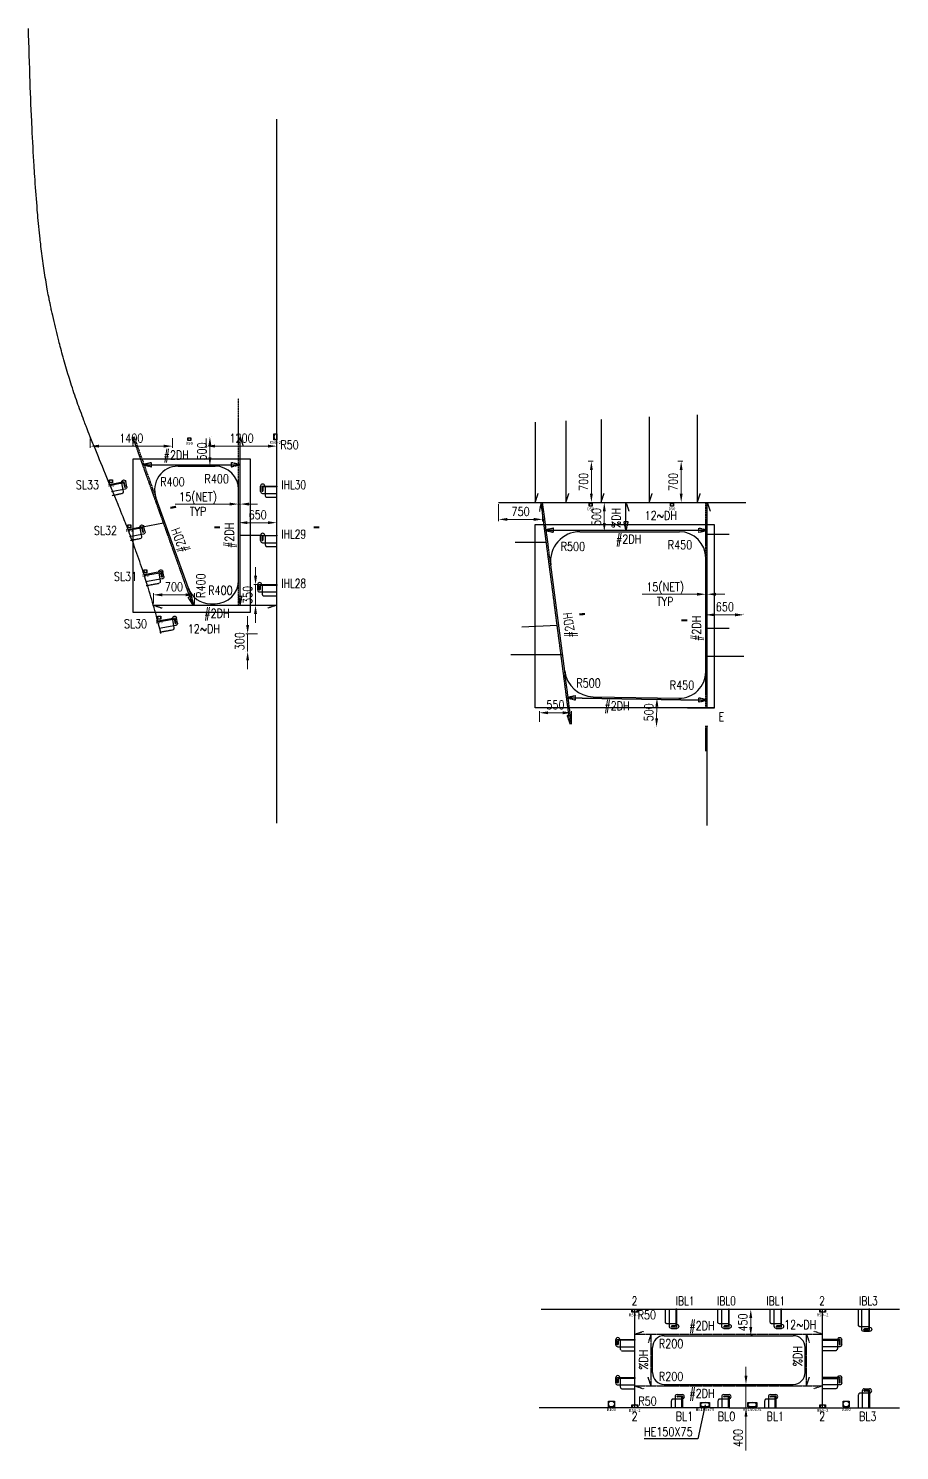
# Model space of a CAD drawing. Header units: millimetres. Extents: x 5207 to 81201, y -23793 to 43219.
# Drawn here: x 5207 to 20051, y 678 to 24923 of the extents above; entities that cross this region are included whole.
import ezdxf
from ezdxf.enums import TextEntityAlignment as Align

# ---------------------------------------------------------------- set-up
doc = ezdxf.new("R2010")
doc.units = ezdxf.units.MM
doc.linetypes.add('CENTER', pattern=[8, 5.5, -1, 0.5, -1])
doc.linetypes.add('DASHED', pattern=[8, 6, -2])
for name, color, linetype in [('100-AD1', 7, 'Continuous'), ('Block Seam', 6, 'Continuous'), ('L', 254, 'Continuous'), ('Plate_Visible', 3, 'Continuous'), ('Stiffener_Visible', 1, 'CENTER'), ('Text', 7, 'Continuous'), ('可识别开孔', 7, 'Continuous'), ('开孔识别结果', 7, 'Continuous')]:
    doc.layers.add(name, color=color, linetype=linetype)
doc.layers.add('非标开孔', color=190, linetype='Continuous', plot=False)
doc.styles.add('JNRD_E1', font='romans.shx', dxfattribs={"width": 0.8})
doc.styles.get("Standard").update_dxf_attribs({"font": ''})
doc.styles.get('Standard').set_extended_font_data('SimSun')
doc.dimstyles.new('Jnrd_D150', dxfattribs={"dimtxt": 150, "dimasz": 150, "dimexe": 30, "dimexo": 30, "dimgap": 60, "dimtad": 1, "dimdec": 0, "dimrnd": 0.5, "dimzin": 0, "dimdsep": 46, "dimtxsty": 'JNRD_E1', "dimcen": 0, "dimclrd": 1, "dimclre": 1, "dimclrt": 2, "dimadec": 0, "dimazin": 0, "dimtfac": 1, "dimtdec": 0, "dimtmove": 0, "dimatfit": 3, "dimfxl": 1, "dimtolj": 1, "dimtzin": 0, "dimlwd": 5, "dimlwe": 5, "dimarcsym": 0})

# ---------------------------------------------------------------- blocks, each defined once
blk = doc.blocks.new('*D119')
at = {"layer": 'Defpoints', "color": 0}
for p in [(17375, 1806), (17376, 1406), (17434, 1406)]:
    blk.add_point(p, dxfattribs=at)
at = {"layer": 'Text', "color": 1, "linetype": 'Continuous', "lineweight": 5}
for p, q in [((17434, 1956), (17434, 2106)), ((17405, 1806), (17464, 1806)), ((17434, 1806), (17434, 1406)), ((17406, 1406), (17464, 1406)), ((17434, 1256), (17434, 678))]:
    blk.add_line(p, q, dxfattribs=at)
at = {"layer": 'Text', "color": 1}
for points in [[(17409, 1956), (17459, 1956), (17434, 1806)], [(17459, 1256), (17409, 1256), (17434, 1406)]]:
    blk.add_solid(points, dxfattribs=at)
at = {"layer": 'Text', "color": 2, "insert": (17299, 892), "char_height": 150, "attachment_point": 5, "rotation": 90, "style": 'JNRD_E1'}
blk.add_mtext('\\A1;400', dxfattribs=at)
blk = doc.blocks.new('*D1210')
at = {"layer": 'Defpoints', "color": 0}
for p in [(17487, 3086), (17516, 3086), (17495, 2637)]:
    blk.add_point(p, dxfattribs=at)
at = {"layer": 'Text', "color": 1, "linetype": 'Continuous', "lineweight": 5}
for p, q in [((17516, 2787), (17516, 2936)), ((17517, 3086), (17546, 3086)), ((17525, 2637), (17546, 2637))]:
    blk.add_line(p, q, dxfattribs=at)
at = {"layer": 'Text', "color": 1}
for points in [[(17541, 2936), (17491, 2936), (17516, 3086)], [(17491, 2787), (17541, 2787), (17516, 2637)]]:
    blk.add_solid(points, dxfattribs=at)
at = {"layer": 'Text', "color": 2, "insert": (17381, 2861), "char_height": 150, "attachment_point": 5, "rotation": 90, "style": 'JNRD_E1'}
blk.add_mtext('\\A1;450', dxfattribs=at)
blk = doc.blocks.new('*U64')
at = {"linetype": 'DASHED'}
blk.add_line((-189, 115), (-189, 0), dxfattribs=at)
for p, q in [((-9, 150), (-154, 150)), ((-125, 190), (-125, 0)), ((-90, 225), (0, 225))]:
    blk.add_line(p, q)
blk.add_arc((-154, 115), 35, 90, 180, dxfattribs=at)
for centre, radius, start, end in [((-90, 190), 35, 90, 180), ((0, 190), 35, 270, 90), ((0, 0), 1, 0, 90)]:
    blk.add_arc(centre, radius, start, end)
at = {"layer": 'L'}
for p, q in [((-90, 193), (-90, 200)), ((-90, 200), (0, 200)), ((-23, 186), (-83, 186)), ((-9, 0), (-9, 172)), ((0, 0), (-9, 0)), ((0, 200), (0, 0))]:
    blk.add_line(p, q, dxfattribs=at)
for centre, radius, start, end in [((-83, 193), 7, 180, 270), ((-23, 172), 14, 0, 90)]:
    blk.add_arc(centre, radius, start, end, dxfattribs=at)
blk = doc.blocks.new('*U86')
for p, q in [((125, -290), (125, 0)), ((90, -325), (0, -325)), ((13, -250), (158, -250))]:
    blk.add_line(p, q)
at = {"linetype": 'DASHED'}
blk.add_line((193, -215), (193, 0), dxfattribs=at)
for centre, radius, start, end in [((0, 0), 1, 180, 270), ((0, -290), 35, 90, 270), ((90, -290), 35, 270, 0)]:
    blk.add_arc(centre, radius, start, end)
blk.add_arc((158, -215), 35, 270, 0, dxfattribs=at)
at = {"layer": 'L'}
for p, q in [((0, -300), (0, 0)), ((0, 0), (13, 0)), ((13, 0), (13, -264)), ((90, -300), (0, -300)), ((32, -283), (80.5, -283)), ((90, -292.5), (90, -300))]:
    blk.add_line(p, q, dxfattribs=at)
for centre, radius, start, end in [((32, -264), 19, 180, 270), ((80.5, -292.5), 9.5, 360, 90)]:
    blk.add_arc(centre, radius, start, end, dxfattribs=at)
blk = doc.blocks.new('*U108')
for p, q in [((135, -340), (135, 0)), ((100, -375), (0, -375)), ((11, -300), (156, -300))]:
    blk.add_line(p, q)
at = {"linetype": 'DASHED'}
blk.add_line((191, -265), (191, 0), dxfattribs=at)
for centre, radius, start, end in [((0, 0), 1, 180, 270), ((0, -340), 35, 90, 270), ((100, -340), 35, 270, 0)]:
    blk.add_arc(centre, radius, start, end)
blk.add_arc((156, -265), 35, 270, 0, dxfattribs=at)
at = {"layer": 'L'}
for p, q in [((0, -350), (0, 0)), ((0, 0), (11, 0)), ((11, 0), (11, -311)), ((100, -350), (0, -350)), ((33, -333), (89, -333)), ((100, -344), (100, -350))]:
    blk.add_line(p, q, dxfattribs=at)
for centre, radius, start, end in [((33, -311), 22, 180, 270), ((89, -344), 11, 360, 90)]:
    blk.add_arc(centre, radius, start, end, dxfattribs=at)
blk = doc.blocks.new('*U1813')
for p, q in [((125, -240), (125, 0)), ((10, -200), (155, -200)), ((90, -275), (0, -275))]:
    blk.add_line(p, q)
at = {"linetype": 'DASHED'}
blk.add_line((190, -165), (190, 0), dxfattribs=at)
for centre, radius, start, end in [((0, 0), 1, 180, 270), ((0, -240), 35, 90, 270), ((90, -240), 35, 270, 0)]:
    blk.add_arc(centre, radius, start, end)
blk.add_arc((155, -165), 35, 270, 0, dxfattribs=at)
at = {"layer": 'L'}
for p, q in [((0, -250), (0, 0)), ((0, 0), (10, 0)), ((10, 0), (10, -218)), ((27, -235), (81.5, -235)), ((90, -250), (0, -250)), ((90, -243.5), (90, -250))]:
    blk.add_line(p, q, dxfattribs=at)
for centre, radius, start, end in [((27, -218), 17, 180, 270), ((81.5, -243.5), 8.5, 360, 90)]:
    blk.add_arc(centre, radius, start, end, dxfattribs=at)
blk = doc.blocks.new('*D2722')
at = {"layer": 'Defpoints', "color": 0}
for p in [(7336, 15091), (8036, 15267), (8036, 15091)]:
    blk.add_point(p, dxfattribs=at)
at = {"layer": 'Text', "color": 1, "linetype": 'Continuous', "lineweight": 5}
for p, q in [((7336, 15121), (7336, 15297)), ((8036, 15121), (8036, 15297)), ((7486, 15267), (7886, 15267))]:
    blk.add_line(p, q, dxfattribs=at)
at = {"layer": 'Text', "color": 1}
for points in [[(7486, 15292), (7486, 15242), (7336, 15267)], [(7886, 15242), (7886, 15292), (8036, 15267)]]:
    blk.add_solid(points, dxfattribs=at)
at = {"layer": 'Text', "color": 2, "insert": (7686, 15402), "char_height": 150, "attachment_point": 5, "style": 'JNRD_E1'}
blk.add_mtext('\\A1;700', dxfattribs=at)
blk = doc.blocks.new('*D2823')
at = {"layer": 'Defpoints', "color": 0}
for p in [(8299, 17961), (8299, 17961), (8299, 17461)]:
    blk.add_point(p, dxfattribs=at)
at = {"layer": 'Text', "color": 1, "linetype": 'Continuous', "lineweight": 5}
for p, q in [((8329, 17961), (8329, 17961)), ((8299, 17611), (8299, 17811)), ((8329, 17461), (8329, 17461))]:
    blk.add_line(p, q, dxfattribs=at)
at = {"layer": 'Text', "color": 1}
for points in [[(8324, 17811), (8274, 17811), (8299, 17961)], [(8274, 17611), (8324, 17611), (8299, 17461)]]:
    blk.add_solid(points, dxfattribs=at)
at = {"layer": 'Text', "color": 2, "insert": (8164, 17711), "char_height": 150, "attachment_point": 5, "rotation": 90, "style": 'JNRD_E1'}
blk.add_mtext('\\A1;500', dxfattribs=at)
blk = doc.blocks.new('*D2924')
at = {"layer": 'Defpoints', "color": 0}
for p in [(9138, 15441), (9077, 15091), (9077, 15091)]:
    blk.add_point(p, dxfattribs=at)
at = {"layer": 'Text', "color": 1, "linetype": 'Continuous', "lineweight": 5}
for p, q in [((9077, 15591), (9077, 15741)), ((9108, 15441), (9047, 15441)), ((9077, 15441), (9077, 15091)), ((9047, 15091), (9047, 15091)), ((9077, 14941), (9077, 14791))]:
    blk.add_line(p, q, dxfattribs=at)
at = {"layer": 'Text', "color": 1}
for points in [[(9052, 15591), (9102, 15591), (9077, 15441)], [(9102, 14941), (9052, 14941), (9077, 15091)]]:
    blk.add_solid(points, dxfattribs=at)
at = {"layer": 'Text', "color": 2, "insert": (8942, 15266), "char_height": 150, "attachment_point": 5, "rotation": 90, "style": 'JNRD_E1'}
blk.add_mtext('\\A1;350', dxfattribs=at)
blk = doc.blocks.new('*D3025')
at = {"layer": 'Defpoints', "color": 0}
for p in [(9138, 14601), (8942, 14301), (8942, 14301)]:
    blk.add_point(p, dxfattribs=at)
at = {"layer": 'Text', "color": 1, "linetype": 'Continuous', "lineweight": 5}
for p, q in [((8942, 14751), (8942, 14901)), ((9108, 14601), (8912, 14601)), ((8942, 14601), (8942, 14301)), ((8912, 14301), (8912, 14301)), ((8942, 14151), (8942, 14001))]:
    blk.add_line(p, q, dxfattribs=at)
at = {"layer": 'Text', "color": 1}
for points in [[(8917, 14751), (8967, 14751), (8942, 14601)], [(8967, 14151), (8917, 14151), (8942, 14301)]]:
    blk.add_solid(points, dxfattribs=at)
at = {"layer": 'Text', "color": 2, "insert": (8807, 14476), "char_height": 150, "attachment_point": 5, "rotation": 90, "style": 'JNRD_E1'}
blk.add_mtext('\\A1;300', dxfattribs=at)
blk = doc.blocks.new('*D3126')
at = {"layer": 'Defpoints', "color": 0}
for p in [(8238, 17961), (9438, 17961), (9438, 17802)]:
    blk.add_point(p, dxfattribs=at)
at = {"layer": 'Text', "color": 1, "linetype": 'Continuous', "lineweight": 5}
for p, q in [((8238, 17931), (8238, 17772)), ((8388, 17802), (9288, 17802)), ((9438, 17931), (9438, 17772))]:
    blk.add_line(p, q, dxfattribs=at)
at = {"layer": 'Text', "color": 1}
for points in [[(8388, 17827), (8388, 17777), (8238, 17802)], [(9288, 17777), (9288, 17827), (9438, 17802)]]:
    blk.add_solid(points, dxfattribs=at)
at = {"layer": 'Text', "color": 2, "insert": (8838, 17937), "char_height": 150, "attachment_point": 5, "style": 'JNRD_E1'}
blk.add_mtext('\\A1;1200', dxfattribs=at)
blk = doc.blocks.new('*D3227')
at = {"layer": 'Defpoints', "color": 0}
for p in [(6261, 17961), (7661, 17968), (7661, 17802)]:
    blk.add_point(p, dxfattribs=at)
at = {"layer": 'Text', "color": 1, "linetype": 'Continuous', "lineweight": 5}
for p, q in [((6261, 17931), (6261, 17772)), ((6411, 17802), (7511, 17802)), ((7661, 17938), (7661, 17772))]:
    blk.add_line(p, q, dxfattribs=at)
at = {"layer": 'Text', "color": 1}
for points in [[(6411, 17827), (6411, 17777), (6261, 17802)], [(7511, 17777), (7511, 17827), (7661, 17802)]]:
    blk.add_solid(points, dxfattribs=at)
at = {"layer": 'Text', "color": 2, "insert": (6961, 17937), "char_height": 150, "attachment_point": 5, "style": 'JNRD_E1'}
blk.add_mtext('\\A1;1400', dxfattribs=at)
blk = doc.blocks.new('*D3328')
at = {"layer": 'Defpoints', "color": 0}
for p in [(8788, 16497), (9438, 16497), (9438, 16497)]:
    blk.add_point(p, dxfattribs=at)
at = {"layer": 'Text', "color": 1, "linetype": 'Continuous', "lineweight": 5}
for p, q in [((8788, 16527), (8788, 16527)), ((8938, 16497), (9288, 16497)), ((9438, 16527), (9438, 16527))]:
    blk.add_line(p, q, dxfattribs=at)
at = {"layer": 'Text', "color": 1}
for points in [[(8938, 16522), (8938, 16472), (8788, 16497)], [(9288, 16472), (9288, 16522), (9438, 16497)]]:
    blk.add_solid(points, dxfattribs=at)
at = {"layer": 'Text', "color": 2, "insert": (9113, 16632), "char_height": 150, "attachment_point": 5, "style": 'JNRD_E1'}
blk.add_mtext('\\A1;650', dxfattribs=at)
blk = doc.blocks.new('*D3429')
at = {"layer": 'Defpoints', "color": 0}
for p in [(8788, 16744), (8813, 16814), (8813, 16814)]:
    blk.add_point(p, dxfattribs=at)
at = {"layer": 'Text', "color": 1, "linetype": 'Continuous', "lineweight": 5}
for p, q in [((8638, 16814), (7705, 16814)), ((8788, 16774), (8788, 16844)), ((8788, 16814), (8813, 16814)), ((8813, 16844), (8813, 16844)), ((8963, 16814), (9113, 16814))]:
    blk.add_line(p, q, dxfattribs=at)
at = {"layer": 'Text', "color": 1}
for points in [[(8638, 16789), (8638, 16839), (8788, 16814)], [(8963, 16839), (8963, 16789), (8813, 16814)]]:
    blk.add_solid(points, dxfattribs=at)
at = {"layer": 'Text', "color": 2, "insert": (8097, 16814), "char_height": 150, "attachment_point": 5, "style": 'JNRD_E1'}
blk.add_mtext('\\A1;15(NET)\\PTYP', dxfattribs=at)
blk = doc.blocks.new('*D4438')
at = {"layer": 'Defpoints', "color": 0}
for p in [(16245, 17543), (16282, 16843), (16330, 16843)]:
    blk.add_point(p, dxfattribs=at)
at = {"layer": 'Text', "color": 1, "linetype": 'Continuous', "lineweight": 5}
for p, q in [((16275, 17543), (16360, 17543)), ((16330, 17393), (16330, 16993)), ((16312, 16843), (16360, 16843))]:
    blk.add_line(p, q, dxfattribs=at)
at = {"layer": 'Text', "color": 1}
for points in [[(16355, 17393), (16305, 17393), (16330, 17543)], [(16305, 16993), (16355, 16993), (16330, 16843)]]:
    blk.add_solid(points, dxfattribs=at)
at = {"layer": 'Text', "color": 2, "insert": (16195, 17193), "char_height": 150, "attachment_point": 5, "rotation": 90, "style": 'JNRD_E1'}
blk.add_mtext('\\A1;700', dxfattribs=at)
blk = doc.blocks.new('*D4539')
at = {"layer": 'Defpoints', "color": 0}
for p in [(14715, 17543), (14752, 16843), (14800, 16843)]:
    blk.add_point(p, dxfattribs=at)
at = {"layer": 'Text', "color": 1, "linetype": 'Continuous', "lineweight": 5}
for p, q in [((14745, 17543), (14830, 17543)), ((14800, 17393), (14800, 16993)), ((14782, 16843), (14830, 16843))]:
    blk.add_line(p, q, dxfattribs=at)
at = {"layer": 'Text', "color": 1}
for points in [[(14825, 17393), (14775, 17393), (14800, 17543)], [(14775, 16993), (14825, 16993), (14800, 16843)]]:
    blk.add_solid(points, dxfattribs=at)
at = {"layer": 'Text', "color": 2, "insert": (14665, 17193), "char_height": 150, "attachment_point": 5, "rotation": 90, "style": 'JNRD_E1'}
blk.add_mtext('\\A1;700', dxfattribs=at)
blk = doc.blocks.new('*D4640')
at = {"layer": 'Defpoints', "color": 0}
for p in [(13218, 16843), (13968, 16843), (13218, 16553)]:
    blk.add_point(p, dxfattribs=at)
at = {"layer": 'Text', "color": 1, "linetype": 'Continuous', "lineweight": 5}
for p, q in [((13218, 16813), (13218, 16523)), ((13968, 16813), (13968, 16523)), ((13818, 16553), (13368, 16553))]:
    blk.add_line(p, q, dxfattribs=at)
at = {"layer": 'Text', "color": 1}
for points in [[(13368, 16578), (13368, 16528), (13218, 16553)], [(13818, 16528), (13818, 16578), (13968, 16553)]]:
    blk.add_solid(points, dxfattribs=at)
at = {"layer": 'Text', "color": 2, "insert": (13593, 16688), "char_height": 150, "attachment_point": 5, "style": 'JNRD_E1'}
blk.add_mtext('\\A1;750', dxfattribs=at)
blk = doc.blocks.new('*D4741')
at = {"layer": 'Defpoints', "color": 0}
for p in [(14463, 13256), (13913, 13070), (14463, 13061)]:
    blk.add_point(p, dxfattribs=at)
at = {"layer": 'Text', "color": 1, "linetype": 'Continuous', "lineweight": 5}
for p, q in [((13913, 13100), (13913, 13286)), ((14063, 13256), (14313, 13256)), ((14463, 13091), (14463, 13286))]:
    blk.add_line(p, q, dxfattribs=at)
at = {"layer": 'Text', "color": 1}
for points in [[(14063, 13281), (14063, 13231), (13913, 13256)], [(14313, 13231), (14313, 13281), (14463, 13256)]]:
    blk.add_solid(points, dxfattribs=at)
at = {"layer": 'Text', "color": 2, "insert": (14188, 13391), "char_height": 150, "attachment_point": 5, "style": 'JNRD_E1'}
blk.add_mtext('\\A1;550', dxfattribs=at)
blk = doc.blocks.new('*D4842')
at = {"layer": 'Defpoints', "color": 0}
for p in [(16749, 14926), (17399, 14926), (17399, 14926)]:
    blk.add_point(p, dxfattribs=at)
at = {"layer": 'Text', "color": 1, "linetype": 'Continuous', "lineweight": 5}
for p, q in [((16749, 14956), (16749, 14956)), ((16899, 14926), (17249, 14926)), ((17399, 14956), (17399, 14956))]:
    blk.add_line(p, q, dxfattribs=at)
at = {"layer": 'Text', "color": 1}
for points in [[(16899, 14951), (16899, 14901), (16749, 14926)], [(17249, 14901), (17249, 14951), (17399, 14926)]]:
    blk.add_solid(points, dxfattribs=at)
at = {"layer": 'Text', "color": 2, "insert": (17074, 15061), "char_height": 150, "attachment_point": 5, "style": 'JNRD_E1'}
blk.add_mtext('\\A1;650', dxfattribs=at)
blk = doc.blocks.new('*D4943')
at = {"layer": 'Defpoints', "color": 0}
for p in [(14930, 16843), (15020, 16343), (15050, 16343)]:
    blk.add_point(p, dxfattribs=at)
at = {"layer": 'Text', "color": 1, "linetype": 'Continuous', "lineweight": 5}
for p, q in [((14960, 16843), (15050, 16843)), ((15020, 16693), (15020, 16493)), ((15020, 16343), (14990, 16343))]:
    blk.add_line(p, q, dxfattribs=at)
at = {"layer": 'Text', "color": 1}
for points in [[(15045, 16693), (14995, 16693), (15020, 16843)], [(14995, 16493), (15045, 16493), (15020, 16343)]]:
    blk.add_solid(points, dxfattribs=at)
at = {"layer": 'Text', "color": 2, "insert": (14885, 16593), "char_height": 150, "attachment_point": 5, "rotation": 90, "style": 'JNRD_E1'}
blk.add_mtext('\\A1;500', dxfattribs=at)
blk = doc.blocks.new('*D5044')
at = {"layer": 'Defpoints', "color": 0}
for p in [(15918, 13511), (15918, 13511), (15909, 13012)]:
    blk.add_point(p, dxfattribs=at)
at = {"layer": 'Text', "color": 1, "linetype": 'Continuous', "lineweight": 5}
for p, q in [((15888, 13512), (15888, 13512)), ((15912, 13161), (15915, 13361)), ((15879, 13012), (15879, 13012))]:
    blk.add_line(p, q, dxfattribs=at)
at = {"layer": 'Text', "color": 1}
for points in [[(15940, 13361), (15890, 13362), (15918, 13511)], [(15887, 13162), (15937, 13161), (15909, 13012)]]:
    blk.add_solid(points, dxfattribs=at)
at = {"layer": 'Text', "color": 2, "insert": (15778, 13264), "char_height": 150, "attachment_point": 5, "rotation": 89.034, "style": 'JNRD_E1'}
blk.add_mtext('\\A1;500', dxfattribs=at)
blk = doc.blocks.new('*D5145')
at = {"layer": 'Defpoints', "color": 0}
for p in [(16774, 15277), (16774, 15277), (16749, 15206)]:
    blk.add_point(p, dxfattribs=at)
at = {"layer": 'Text', "color": 1, "linetype": 'Continuous', "lineweight": 5}
for p, q in [((16599, 15277), (15666, 15277)), ((16749, 15236), (16749, 15307)), ((16749, 15277), (16774, 15277)), ((16774, 15307), (16774, 15307)), ((16924, 15277), (17074, 15277))]:
    blk.add_line(p, q, dxfattribs=at)
at = {"layer": 'Text', "color": 1}
for points in [[(16599, 15252), (16599, 15302), (16749, 15277)], [(16924, 15302), (16924, 15252), (16774, 15277)]]:
    blk.add_solid(points, dxfattribs=at)
at = {"layer": 'Text', "color": 2, "insert": (16057, 15277), "char_height": 150, "attachment_point": 5, "style": 'JNRD_E1'}
blk.add_mtext('\\A1;15(NET)\\PTYP', dxfattribs=at)

msp = doc.modelspace()

# ---------------------------------------------------------------- linework, layer by layer
at = {"color": 0}
for p, q in [((7757.26, 17460.56), (8388.14, 17460.56)), ((8788.14, 15515.56), (8788.14, 17060.56)), ((7932.1, 15381.08), (7380.54, 16926.08)), ((14603.27, 16342.99), (16298.67, 16342.99)), ((14344.71, 13964.81), (14107.49, 15778.13)), ((16748.67, 13955.08), (16748.67, 15892.99)), ((8308.81, 15115.56), (8388.14, 15115.56)), ((14832.05, 13529.74), (16291.08, 13505.14))]:
    msp.add_line(p, q, dxfattribs=at)
for p, q in [((15840.83, 2006.24), (15840.83, 2436.24)), ((16041, 2636.24), (18240.83, 2636.24)), ((18440.83, 2006.11), (18440.83, 2436.24)), ((16041, 1806.24), (18240.83, 1806.24))]:
    msp.add_line(p, q)
for centre, radius, start, end in [((7757.26, 17060.56), 400, 90, 199.646155), ((8388.14, 17060.56), 400, 0, 90), ((14603.27, 15842.99), 500, 90, 187.453051), ((16298.67, 15892.99), 450, 0, 90), ((8308.81, 15515.56), 400, 199.646155, 270), ((8388.14, 15515.56), 400, 270, 0), ((14840.48, 14029.67), 500, 187.453051, 269.033973), ((16298.67, 13955.08), 450, 269.033973, 0)]:
    msp.add_arc(centre, radius, start, end, dxfattribs=at)
for centre, start, end in [((16041, 2436.24), 90, 179.99995), ((18240.83, 2436.24), 359.99995, 90), ((16041, 2006.24), 179.99995, 269.999997), ((18240.83, 2006.24), 269.999997, 359.99995)]:
    msp.add_arc(centre, 200, start, end)
at = {"layer": '100-AD1', "color": 8, "linetype": 'CENTER', "ltscale": 5}
for p, q in [((8788.14, 17060.56), (8788.14, 18617.82)), ((7380.54, 16926.08), (7011.24, 17960.56)), ((14107.49, 15778.13), (13968.19, 16842.99)), ((16748.67, 15892.99), (16748.67, 16842.99)), ((8035.81, 15090.56), (7932.1, 15381.08)), ((8788.14, 15090.56), (8788.14, 15515.56)), ((14462.96, 13060.9), (14344.71, 13964.81)), ((16748.67, 12604.04), (16748.67, 13955.08))]:
    msp.add_line(p, q, dxfattribs=at)
at = {"layer": 'Block Seam'}
for p, q in [((14308.52, 14241.48), (13425.78, 14241.48)), ((17398.67, 14215.61), (16748.67, 14215.61))]:
    msp.add_line(p, q, dxfattribs=at)
at = {"layer": 'Plate_Visible'}
for p, q in [((9438.14, 11371.57), (9438.14, 23374.33)), ((13218.17, 16842.99), (17431.47, 16842.99)), ((7151.36, 16425.69), (7507.11, 16497.19)), ((9188.14, 16280.56), (8813.14, 16280.56)), ((17148.67, 16295.61), (16773.67, 16295.61)), ((13502.04, 16165.67), (14031.46, 16165.67)), ((13616.83, 14720.02), (14216.6, 14748.59)), ((17148.67, 14695.61), (16773.67, 14695.61)), ((13945.67, 3086.24), (20050.83, 3086.24)), ((15540.83, 1406.24), (15540.83, 3086.24)), ((18740.83, 1406.24), (18740.83, 3086.24))]:
    msp.add_line(p, q, dxfattribs=at)
at = {"layer": 'Plate_Visible', "color": 4}
for points in [[(7465.84, 14605.36), (7455.8, 14645.27), (7445.63, 14685.23), (7435.32, 14725.23), (7424.88, 14765.29), (7414.3, 14805.4), (7405.75, 14837.54), (7397.1, 14869.71), (7388.38, 14901.93), (7381.77, 14926.12), (7375.12, 14950.34), (7361.67, 14998.85), (7348.03, 15047.48), (7335.06, 15093.21), (7321.67, 15139.88), (7308.09, 15186.67), (7294.33, 15233.57), (7280.36, 15280.61), (7266.2, 15327.77), (7259.02, 15351.47), (7251.78, 15375.21), (7244.54, 15398.83), (7237.25, 15422.48), (7226.17, 15458.14), (7214.97, 15493.88), (7203.65, 15529.71), (7192.2, 15565.61), (7177.81, 15610.27), (7163.23, 15655.07), (7148.44, 15700), (7133.45, 15745.06), (7118.25, 15790.26), (7102.84, 15835.59), (7087.21, 15881.06), (7071.37, 15926.67), (7055.32, 15972.42), (7039.05, 16018.31), (7030.83, 16041.31), (7022.55, 16064.35), (7011.43, 16095.12), (7000.21, 16125.95), (6988.9, 16156.85), (6974.61, 16195.56), (6960.16, 16234.37), (6945.56, 16273.29), (6930.79, 16312.31), (6915.87, 16351.43), (6900.79, 16390.65), (6887.53, 16424.9), (6874.15, 16459.22), (6860.65, 16493.63), (6850.46, 16519.47), (6840.22, 16545.36), (6819.56, 16597.26), (6801.03, 16643.51), (6782.34, 16689.89), (6763.52, 16736.38), (6749.31, 16771.33), (6735.03, 16806.33), (6706.29, 16876.53), (6678.3, 16944.57), (6650.12, 17012.83), (6621.78, 17081.3), (6579.04, 17184.38), (6521.72, 17322.52), (6492.99, 17391.87), (6467.38, 17453.78), (6441.77, 17515.83), (6420.69, 17567.05), (6399.62, 17618.38), (6376.34, 17675.29), (6353.1, 17732.31), (6329.92, 17789.45), (6306.82, 17846.69), (6283.8, 17904.04), (6260.87, 17961.5), (6244.04, 18003.91), (6227.27, 18046.4), (6208.43, 18094.47), (6189.68, 18142.68), (6180.06, 18167.58), (6170.46, 18192.53), (6161.46, 18216.05), (6152.48, 18239.61), (6137.72, 18278.6), (6123.04, 18317.73), (6108.43, 18357.01), (6093.9, 18396.46), (6079.46, 18436.06), (6065.39, 18475.03), (6051.4, 18514.17), (6037.5, 18553.49), (6023.69, 18593), (6009.96, 18632.7), (5996.33, 18672.59), (5982.79, 18712.69), (5969.35, 18753), (5956, 18793.51), (5942.75, 18834.24), (5930.17, 18873.38), (5917.68, 18912.72), (5905.28, 18952.26), (5892.97, 18991.99), (5880.76, 19031.93), (5868.64, 19072.07), (5856.62, 19112.41), (5844.69, 19152.95), (5832.85, 19193.69), (5821.11, 19234.64), (5809.47, 19275.78), (5797.92, 19317.11), (5787.81, 19353.71), (5777.79, 19390.45), (5767.83, 19427.34), (5757.95, 19464.39), (5748.14, 19501.57), (5740.02, 19532.68), (5731.96, 19563.88), (5723.94, 19595.18), (5717.98, 19618.65), (5712.04, 19642.18), (5706.1, 19665.89), (5700.18, 19689.67), (5688.47, 19737.23), (5676.87, 19785), (5665.38, 19832.98), (5654, 19881.17), (5642.73, 19929.54), (5631.56, 19978.12), (5620.48, 20026.96), (5610.98, 20069.41), (5601.57, 20112.03), (5596.77, 20134.06), (5592, 20156.14), (5587.54, 20176.97), (5583.12, 20197.85), (5574.8, 20237.63), (5570.66, 20257.73), (5566.55, 20277.87), (5562.53, 20297.79), (5558.54, 20317.76), (5552.18, 20350.02), (5545.91, 20382.41), (5539.74, 20414.93), (5533.65, 20447.56), (5527.65, 20480.33), (5520.72, 20519.01), (5513.92, 20557.86), (5507.25, 20596.87), (5500.71, 20636.04), (5494.3, 20675.37), (5488.01, 20714.84), (5481.85, 20754.46), (5475.82, 20794.22), (5469.91, 20834.11), (5464.13, 20874.13), (5458.19, 20916.25), (5452.37, 20958.5), (5446.69, 21000.88), (5441.12, 21043.39), (5435.68, 21086.01), (5430.35, 21128.74), (5425.66, 21167.29), (5421.05, 21205.92), (5416.54, 21244.63), (5412.11, 21283.41), (5409.21, 21309.3), (5406.34, 21335.23), (5400.72, 21387.16), (5395.23, 21439.25), (5389.88, 21491.45), (5384.66, 21543.75), (5379.57, 21596.15), (5374.6, 21648.64), (5369.75, 21701.22), (5365.96, 21743.34), (5362.23, 21785.52), (5358.58, 21827.74), (5355.89, 21859.44), (5353.23, 21891.16), (5348.03, 21954.68), (5342.88, 22019.43), (5337.88, 22084.27), (5333.01, 22149.19), (5328.27, 22214.19), (5323.66, 22279.27), (5319.17, 22344.42), (5315.67, 22396.59), (5312.24, 22448.81), (5308.87, 22501.06), (5306.4, 22540.27), (5303.96, 22579.5), (5299.2, 22658.03), (5294.44, 22738.97), (5289.83, 22819.98), (5285.36, 22901.05), (5281.02, 22982.19), (5276.81, 23063.4), (5272.73, 23144.65), (5270.34, 23193.4), (5267.99, 23242.16), (5265.68, 23291.02), (5263.4, 23339.9), (5258.98, 23437.63), (5254.7, 23535.43), (5250.62, 23632.13), (5246.67, 23728.88), (5242.86, 23825.68), (5239.16, 23922.53), (5235.59, 24019.42), (5232.13, 24116.35), (5230.11, 24174.53), (5228.13, 24232.73), (5224.27, 24349.16), (5220.57, 24465.65), (5217, 24582.2), (5213.57, 24698.79), (5210.12, 24820.72), (5207.34, 24923.21)], [(17140.83, 1406.24), (14590.71, 1406.24), (14464.7, 1406.26), (14384.6, 1406.35), (14281.94, 1406.57), (14239.81, 1406.67), (14115.15, 1407.05), (14039.26, 1407.33), (13911.18, 1407.89)], [(17140.83, 1406.24), (19690.95, 1406.24), (19816.97, 1406.26), (19897.06, 1406.35), (19999.73, 1406.57), (20041.85, 1406.67), (20050.83, 1406.7)]]:
    msp.add_lwpolyline(points, dxfattribs=at)
at = {"layer": 'Stiffener_Visible', "ltscale": 0.5}
for p, q in [((13842.3, 18209.47), (13842.3, 16842.99)), ((14365.02, 18233.79), (14365.02, 16842.99)), ((14965.02, 18261.69), (14965.02, 16842.99)), ((15785.02, 18299.83), (15785.02, 16842.99)), ((16605.02, 18337.97), (16605.02, 16842.99)), ((8009.17, 15090.82), (6984.7, 17960.56)), ((8813.14, 15090.56), (8813.14, 17960.56)), ((7154.27, 17485.56), (8813.14, 17485.56)), ((14437.03, 13061.34), (13942.98, 16842.99)), ((15389.35, 16367.99), (15389.35, 16842.99)), ((16773.67, 11335.61), (16773.67, 16842.99)), ((14005.03, 16367.99), (16773.67, 16367.99)), ((7335.81, 15090.56), (9438.14, 15090.56)), ((14378.1, 13512.39), (16773.67, 13472))]:
    msp.add_line(p, q, dxfattribs=at)
at = {"layer": 'Stiffener_Visible'}
for p, q in [((15540.83, 2661.24), (18740.83, 2661.24)), ((15815.83, 1781.24), (15815.83, 2661.24)), ((18465.83, 1781.24), (18465.83, 2661.24)), ((15540.83, 1781.24), (18740.83, 1781.24))]:
    msp.add_line(p, q, dxfattribs=at)
for points in [[(6984.7, 17960.56), (6987.77, 17802.48)], [(8813.14, 17960.56), (8863.1, 17810.55)], [(13842.3, 16842.99), (13892.26, 16993)], [(14365.02, 16842.99), (14414.98, 16993)], [(14965.02, 16842.99), (15014.98, 16993)], [(15785.02, 16842.99), (15834.98, 16993)], [(16605.02, 16842.99), (16654.98, 16993)], [(13942.98, 16842.99), (13912.82, 16687.78)], [(15389.35, 16842.99), (15439.36, 16692.99)], [(16773.67, 16842.99), (16823.63, 16692.98)], [(7335.81, 15090.56), (7485.81, 15040.56)], [(9438.14, 15090.56), (9288.14, 15040.56)], [(15540.83, 2661.24), (15690.83, 2711.24)], [(18740.83, 2661.24), (18590.83, 2711.24)], [(15815.83, 2661.24), (15765.83, 2511.24)], [(18465.65, 2661.24), (18515.65, 2511.24)], [(15540.83, 1781.24), (15690.83, 1731.24)], [(15815.83, 1781.24), (15765.83, 1931.24)], [(18465.65, 1781.24), (18515.65, 1931.24)], [(18740.83, 1781.24), (18590.83, 1731.23)]]:
    msp.add_lwpolyline(points, dxfattribs=at)
for points in [[(7154.27, 17485.56), (7304.27, 17450.56), (7304.27, 17520.56)], [(8813.14, 17485.56), (8663.14, 17520.56), (8663.14, 17450.56)], [(15389.35, 16367.99), (15354.35, 16517.99), (15424.35, 16517.99)], [(14005.03, 16367.99), (14155.03, 16332.99), (14155.03, 16402.99)], [(16773.67, 16367.99), (16623.67, 16402.99), (16623.67, 16332.99)], [(8009.17, 15090.82), (7991.7, 15243.86), (7925.78, 15220.32)], [(8813.14, 15090.56), (8848.14, 15240.56), (8778.14, 15240.56)], [(14378.1, 13512.39), (14527.49, 13474.87), (14528.67, 13544.86)], [(14437.03, 13061.34), (14454.12, 13214.41), (14384.61, 13206.17)], [(16773.67, 13021.93), (16808.67, 13171.93), (16738.67, 13171.93)]]:
    msp.add_lwpolyline(points, close=True, dxfattribs=at)
at = {"layer": 'Text', "color": 7}
for points in [[(7625.08, 16749.06, 35, 35, 0), (7723.12, 16768.76, 0, 0, 0), (7752.67, 16621.7, 50, 0, 0), (7782.23, 16474.64, 0, 0, 0)], [(8474.06, 16416.34, 35, 35, 0), (8374.06, 16416.34, 0, 0, 0), (8374.06, 16266.34, 50, 0, 0), (8374.06, 16116.34, 0, 0, 0)], [(10065.1, 16416.11, 35, 35, 0), (10165.1, 16416.11, 0, 0, 0), (10165.1, 16266.11, 50, 0, 0), (10165.1, 16116.11, 0, 0, 0)], [(14592.03, 14934.38, 35, 35, 0), (14691.91, 14939.15, 0, 0, 0), (14699.07, 14789.32, 50, 0, 0), (14706.22, 14639.49, 0, 0, 0)], [(16434.6, 14831.16, 35, 35, 0), (16334.6, 14831.16, 0, 0, 0), (16334.6, 14681.16, 50, 0, 0), (16334.6, 14531.16, 0, 0, 0)]]:
    msp.add_lwpolyline(points, format="xyseb", dxfattribs=at)
at = {"layer": 'Text', "color": 7, "linetype": 'Continuous'}
msp.add_lwpolyline([(16736.5, 1458.74), (16610.92, 877.39), (15700.92, 877.39)], dxfattribs=at)
at = {"layer": '可识别开孔', "color": 0}
for centre in [(7949.69, 17920.56), (14789.35, 16802.99), (16173.67, 16802.99)]:
    msp.add_circle(centre, 25, dxfattribs=at)
at = {"layer": '可识别开孔'}
for centre, radius in [((6614.46, 17203.38), 25), ((6925.92, 16436.49), 25), ((7200.61, 15669.68), 25), ((7436.52, 14877.6), 25), ((15140.83, 1471.24), 50), ((19140.83, 1471.24), 50)]:
    msp.add_circle(centre, radius, dxfattribs=at)
for centre, start, end in [((9438.14, 17960.56), 90, 270), ((15540.83, 3086.24), 180, 0), ((18740.64, 3086.24), 180, 0), ((15540.83, 1406.24), 359.999997, 179.999997), ((18740.64, 1406.24), 0.000003, 180.000003)]:
    msp.add_arc(centre, 50, start, end, dxfattribs=at)
at = {"layer": '可识别开孔', "linetype": 'Continuous', "extrusion": (0, 0, -1)}
for centre in [(16736.5, 1458.74), (17541.32, 1458.41)]:
    msp.add_ellipse(centre, major_axis=(-75, 0), ratio=0.5, dxfattribs=at)
at = {"layer": '开孔识别结果', "color": 6}
for points in [[(7924.69, 17945.56), (7974.69, 17945.56), (7974.69, 17895.56), (7924.69, 17895.56)], [(9388.14, 18010.56), (9438.14, 18010.56), (9438.14, 17910.56), (9388.14, 17910.56)], [(6589.46, 17228.38), (6639.46, 17228.38), (6639.46, 17178.38), (6589.46, 17178.38)], [(14764.35, 16827.99), (14814.35, 16827.99), (14814.35, 16777.99), (14764.35, 16777.99)], [(16148.67, 16827.99), (16198.67, 16827.99), (16198.67, 16777.99), (16148.67, 16777.99)], [(6900.92, 16461.49), (6950.92, 16461.49), (6950.92, 16411.49), (6900.92, 16411.49)], [(7175.61, 15694.68), (7225.61, 15694.68), (7225.61, 15644.68), (7175.61, 15644.68)], [(7411.52, 14902.6), (7461.52, 14902.6), (7461.52, 14852.6), (7411.52, 14852.6)], [(15490.83, 3086.24), (15590.83, 3086.24), (15590.83, 3036.24), (15490.83, 3036.24)], [(18690.64, 3086.24), (18790.64, 3086.24), (18790.64, 3036.24), (18690.64, 3036.24)], [(15090.83, 1521.24), (15190.83, 1521.24), (15190.83, 1421.24), (15090.83, 1421.24)], [(15490.83, 1456.24), (15590.83, 1456.24), (15590.83, 1406.24), (15490.83, 1406.24)], [(16661.5, 1496.24), (16811.5, 1496.24), (16811.5, 1421.24), (16661.5, 1421.24)], [(17466.32, 1495.91), (17616.32, 1495.91), (17616.32, 1420.91), (17466.32, 1420.91)], [(18690.64, 1456.24), (18790.64, 1456.24), (18790.64, 1406.24), (18690.64, 1406.24)], [(19090.83, 1521.24), (19190.83, 1521.24), (19190.83, 1421.24), (19090.83, 1421.24)]]:
    msp.add_lwpolyline(points, close=True, dxfattribs=at)
at = {"layer": '非标开孔'}
msp.add_lwpolyline([(6994.36, 17586.11), (8983.68, 17586.11), (8983.68, 14963.01), (6994.36, 14963.01)], close=True, dxfattribs=at)

# ---------------------------------------------------------------- block references
at = {"xscale": -1}
for name, p, rotation in [('*U1813', (6595.96, 17143.57), 101.3636399999999), ('*U1813', (6906.26, 16376.44), 101.3636399999999), ('*U86', (7177.96, 15609.84), 99.99999999999984), ('*U86', (7411.14, 14817.27), 99.99999999999984), ('*U86', (18740.83, 2571.24), 90.00010026736005), ('*U86', (18740.83, 1921.24), 90.00010026736005)]:
    msp.add_blockref(name, p, dxfattribs=dict(at, rotation=rotation))
for name, p, rotation in [('*U1813', (9438.14, 17120.56), 270), ('*U1813', (9438.14, 16280.56), 270), ('*U86', (9438.14, 15440.56), 270), ('*U86', (15540.83, 2571.24), 269.9998997326399), ('*U86', (15540.83, 1921.24), 269.9998997326399), ('*U86', (19540.83, 1406.23), 179.9998733466255)]:
    msp.add_blockref(name, p, dxfattribs=dict(rotation=rotation))
for name, p in [('*U86', (16253.83, 3086.24)), ('*U86', (17147.33, 3086.24)), ('*U86', (18040.83, 3086.24)), ('*U108', (19540.83, 3086.24))]:
    msp.add_blockref(name, p, dxfattribs=at)
for p in [(16349.83, 1406.24), (17145.5, 1406.24), (17940.83, 1406.24)]:
    msp.add_blockref('*U64', p)

# ---------------------------------------------------------------- texts
at = {"layer": 'Text', "color": 7, "linetype": 'Continuous', "style": 'JNRD_E1'}
for s, width, p in [('#2DH', 0.8, (7508.83, 17575.57)), ('R50', 0.8, (9500.02, 17749.86)), ('SL33', 0.8, (6014.03, 17067.73)), ('R400', 0.8, (7452.54, 17118.5)), ('R400', 0.8, (8206.01, 17168.67)), ('IHL30', 0.75, (9519.3, 17067.09)), ('SL32', 0.8, (6321.91, 16286.99)), ('IHL29', 0.75, (9519.3, 16227.09)), ('#2DH', 0.8, (15218.57, 16142.2)), ('R500', 0.8, (14277.12, 16016.84)), ('R450', 0.8, (16101.36, 16043.42)), ('SL31', 0.8, (6662.58, 15503.46)), ('IHL28', 0.75, (9519.3, 15387.09)), ('R400', 0.8, (8269.97, 15268.33)), ('#2DH', 0.8, (8202.77, 14876.45)), ('SL30', 0.8, (6833.37, 14698.05)), ('R500', 0.8, (14543.8, 13688.09)), ('R450', 0.8, (16135.65, 13651.9)), ('#2DH', 0.8, (15018.56, 13297.8)), ('2', 0.75, (15486.6, 3153.95)), ('IBL1', 0.75, (16237.59, 3153.95)), ('IBL0', 0.75, (16942.85, 3153.95)), ('IBL1', 0.75, (17783.77, 3153.95)), ('2', 0.75, (18681.04, 3153.95)), ('IBL3', 0.75, (19359.98, 3153.95)), ('R50', 0.8, (15586.96, 2914.92)), ('#2DH', 0.8, (16469.01, 2730.86)), ('R200', 0.8, (15949.22, 2424.7)), ('R200', 0.8, (15949.22, 1864.74)), ('#2DH', 0.8, (16469.01, 1577.09)), ('R50', 0.8, (15599.72, 1444.99)), ('2', 0.8, (15486.6, 1185.62)), ('BL1', 0.8, (16237.59, 1185.62)), ('BL0', 0.8, (16953.56, 1185.62)), ('BL1', 0.8, (17783.77, 1185.62)), ('2', 0.8, (18681.04, 1185.62)), ('BL3', 0.8, (19359.98, 1185.62)), ('HE150X75', 0.8, (15696.25, 923.02))]:
    msp.add_text(s, height=150, dxfattribs=dict(at, width=width)).set_placement(p)
at = {"layer": 'Text', "color": 7, "linetype": 'Continuous', "style": 'JNRD_E1', "width": 0.8}
for s, rotation, p in [('%DH', 90, (15296.26, 16404.81)), ('#2DH', 110, (7927.38, 16020.42)), ('#2DH', 90, (8705.35, 16063.41)), ('R400', 90, (8218.82, 15214.84)), ('#2DH', 98, (14522.69, 14548.35)), ('#2DH', 90, (16665.89, 14478.23)), ('%DH', 90, (18389.88, 2114.65)), ('%DH', 90, (15761.93, 2054.41))]:
    msp.add_text(s, height=150, rotation=rotation, dxfattribs=at).set_placement(p)
at = {"layer": 'Text', "color": 2, "ltscale": 0.5, "style": 'JNRD_E1', "width": 0.8}
for p in [(15707.85, 16544.14), (7921.37, 14611.23)]:
    msp.add_text('12~DH', height=150, dxfattribs=at).set_placement(p)
at = {"layer": 'Text', "color": 2, "linetype": 'Continuous', "style": 'JNRD_E1', "width": 0.8}
msp.add_text('12~DH', height=150, dxfattribs=at).set_placement((18083.6, 2749.42))
at = {"layer": '开孔识别结果', "color": 6}
for s, p in [('D50', (7949.69, 17875.56)), ('R50-2', (9413.14, 17890.56)), ('D50', (6614.46, 17158.38)), ('D50', (14789.35, 16757.99)), ('D50', (16173.67, 16757.99)), ('D50', (6925.92, 16391.49)), ('D50', (7200.61, 15624.68)), ('D50', (7436.52, 14832.6)), ('R50-2', (15540.83, 3016.24)), ('R50-2', (18740.64, 3016.24)), ('D100', (15140.83, 1401.24)), ('R50-2', (15540.83, 1386.24)), ('HE150x75', (16736.5, 1401.24)), ('HE150x75', (17541.32, 1400.91)), ('R50-2', (18740.64, 1386.24)), ('D100', (19140.83, 1401.24))]:
    msp.add_text(s, height=50, dxfattribs=at).set_placement(p, align=Align.TOP_CENTER)

# ---------------------------------------------------------------- dimensions: what is measured, and where the dimension line sits
at = {"layer": 'Text', "color": 7, "linetype": 'Continuous'}
for base, p1, p2, picture, middle in [((7661.24, 17801.92), (6261.24, 17960.56), (7661.24, 17968.06), '*D3227', (6961.24, 17936.92)), ((9438.14, 17801.92), (8238.14, 17960.56), (9438.14, 17960.56), '*D3126', (8838.14, 17936.92)), ((9438.14, 16497.35), (8788.14, 16497.35), (9438.14, 16497.35), '*D3328', (9113.14, 16632.35)), ((13218.17, 16552.53), (13968.19, 16842.99), (13218.17, 16842.99), '*D4640', (13593.18, 16687.53)), ((8035.81, 15267.1), (7335.81, 15090.56), (8035.81, 15090.56), '*D2722', (7685.81, 15402.1)), ((17398.67, 14926.27), (16748.67, 14926.27), (17398.67, 14926.27), '*D4842', (17073.67, 15061.27)), ((14462.96, 13255.74), (13913.16, 13070.17), (14462.96, 13060.9), '*D4741', (14188.06, 13390.74))]:
    dim = msp.add_linear_dim(base=base, p1=p1, p2=p2, dimstyle='Jnrd_D150', dxfattribs=at)
    dim.commit()
    dim.dimension.update_dxf_attribs({"geometry": picture, "text_midpoint": middle})
for base, p1, p2, angle, picture, middle in [((8299.44, 17960.56), (8299.44, 17460.56), (8299.44, 17960.56), 270, '*D2823', (8164.44, 17710.56)), ((14799.85, 16842.99), (14715.02, 17542.99), (14751.65, 16842.99), 90, '*D4539', (14664.85, 17192.99)), ((16329.85, 16842.99), (16245.02, 17542.99), (16281.65, 16842.99), 90, '*D4438', (16194.85, 17192.99)), ((15019.97, 16342.99), (14929.85, 16842.99), (15049.97, 16342.99), 90, '*D4943', (14884.97, 16592.99)), ((17515.6, 3086.24), (17495.2, 2636.65), (17487.47, 3086.24), 90, '*D1210', (17380.6, 2861.44)), ((17433.68, 1406.24), (17375.48, 1806.24), (17376.02, 1406.24), 90, '*D119', (17298.68, 891.95))]:
    dim = msp.add_linear_dim(base=base, p1=p1, p2=p2, angle=angle, dimstyle='Jnrd_D150', dxfattribs=at)
    dim.commit()
    dim.dimension.update_dxf_attribs({"geometry": picture, "text_midpoint": middle})
for base, p1, p2, picture, middle in [((8813.14, 16814.41), (8788.14, 16743.51), (8813.14, 16814.41), '*D3429', (8096.71, 16814.41)), ((16773.67, 15277.19), (16748.67, 15206.29), (16773.67, 15277.19), '*D5145', (16057.24, 15277.19))]:
    dim = msp.add_linear_dim(base=base, p1=p1, p2=p2, text='15(NET)\\XTYP', dimstyle='Jnrd_D150', override={"dimtxsty": 'JNRD_E1'}, dxfattribs=at)
    dim.commit()
    dim.dimension.update_dxf_attribs({"geometry": picture, "text_midpoint": middle, "dimtype": 160})
for base, p1, p2, picture, middle in [((9076.78, 15090.56), (9138.14, 15440.56), (9076.78, 15090.56), '*D2924', (9076.78, 15265.56)), ((8942.29, 14300.56), (9138.14, 14600.56), (8942.29, 14300.56), '*D3025', (8942.29, 14475.56))]:
    dim = msp.add_linear_dim(base=base, p1=p1, p2=p2, angle=90, dimstyle='Jnrd_D150', dxfattribs=at)
    dim.commit()
    dim.dimension.update_dxf_attribs({"geometry": picture, "text_midpoint": middle, "dimtype": 160})
dim = msp.add_aligned_dim(p1=(15909.12, 13011.51), p2=(15917.55, 13511.44), distance=0, dimstyle='Jnrd_D150', dxfattribs=at)
dim.commit()
dim.dimension.update_dxf_attribs({"geometry": '*D5044', "text_midpoint": (15778.35, 13263.75)})

# ---------------------------------------------------------------- next in the draw order: texts
at = {"layer": 'Text', "ltscale": 0.5, "insert": (17063.12, 13111.52), "char_height": 150, "width": 552.4103, "attachment_point": 9, "style": 'JNRD_E1', "bg_fill": 2}
msp.add_mtext('E', dxfattribs=at)

# ---------------------------------------------------------------- next in the draw order: linework, layer by layer
at = {"layer": 'Stiffener_Visible'}
msp.add_lwpolyline([(16773.67, 13472), (16624.28, 13509.52), (16623.1, 13439.53)], close=True, dxfattribs=at)
at = {"layer": '非标开孔'}
msp.add_lwpolyline([(16892.71, 13342.06), (13839.99, 13342.06), (13839.99, 16465.79), (16892.71, 16465.79)], close=True, dxfattribs=at)

doc.saveas('drawing.dxf')
